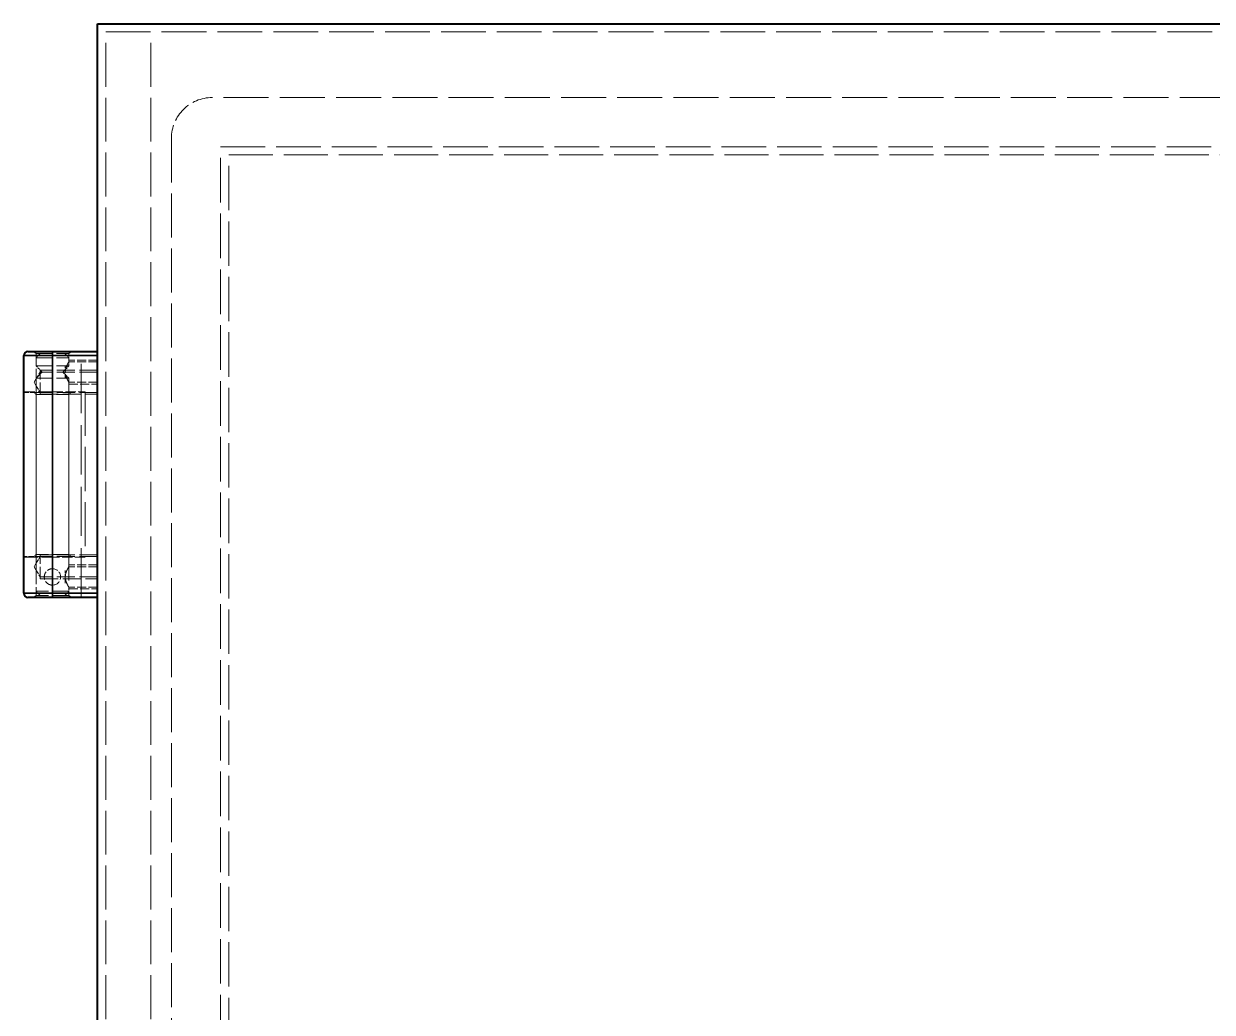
# Model space of a CAD drawing. Header units: millimetres. Extents: x 0 to 2970, y 0 to 2100.
# Drawn here: x 1155.1 to 1444.9, y 1172 to 1413.3 of the extents above; entities that cross this region are included whole.
import ezdxf

# ---------------------------------------------------------------- set-up
doc = ezdxf.new("R2010")
doc.units = ezdxf.units.MM
doc.header["$LTSCALE"] = 5
doc.linetypes.add('DASHED', pattern=[0.2067, 0.1654, -0.0413])
for name, color, linetype, lineweight in [('가려진 것(ISO)', 2, 'DASHED', 18), ('가시적인 것(ISO)', 3, 'Continuous', 40), ('가시적인 좁은 것(ISO)', 3, 'Continuous', 35)]:
    doc.layers.add(name, color=color, linetype=linetype, lineweight=lineweight)

msp = doc.modelspace()

# ---------------------------------------------------------------- linework, layer by layer
at = {"layer": '가려진 것(ISO)', "ltscale": 13.183357}
msp.add_line((1175.086, 1411.259), (1611.086, 1411.259), dxfattribs=at)
at = {"layer": '가려진 것(ISO)', "ltscale": 12.950765}
for p, q in [((1175.086, 715.259), (1175.086, 1411.259)), ((1186.086, 715.259), (1186.086, 1411.259))]:
    msp.add_line(p, q, dxfattribs=at)
at = {"layer": '가려진 것(ISO)', "ltscale": 13.269749}
msp.add_line((1585.086, 1395.259), (1201.086, 1395.259), dxfattribs=at)
at = {"layer": '가려진 것(ISO)', "ltscale": 12.981777}
msp.add_line((1191.086, 1385.259), (1191.086, 741.259), dxfattribs=at)
at = {"layer": '가려진 것(ISO)', "ltscale": 13.131522}
msp.add_line((1203.086, 1383.259), (1583.086, 1383.259), dxfattribs=at)
at = {"layer": '가려진 것(ISO)', "ltscale": 13.175637}
msp.add_line((1203.086, 743.259), (1203.086, 1383.259), dxfattribs=at)
at = {"layer": '가려진 것(ISO)', "ltscale": 13.093289}
msp.add_line((1205.086, 745.259), (1205.086, 1381.259), dxfattribs=at)
at = {"layer": '가려진 것(ISO)', "ltscale": 12.993296}
msp.add_line((1205.086, 1381.259), (1581.086, 1381.259), dxfattribs=at)
at = {"layer": '가려진 것(ISO)', "ltscale": 0.269265}
for p, q in [((1158.086, 1332.759), (1157.586, 1333.259)), ((1166.086, 1332.759), (1166.586, 1333.259)), ((1158.086, 1322.759), (1157.586, 1323.259)), ((1166.086, 1322.759), (1166.586, 1323.259)), ((1158.086, 1283.759), (1157.586, 1283.259)), ((1166.086, 1283.759), (1166.586, 1283.259)), ((1158.086, 1273.759), (1157.586, 1273.259)), ((1166.086, 1273.759), (1166.586, 1273.259))]:
    msp.add_line(p, q, dxfattribs=at)
at = {"layer": '가려진 것(ISO)', "ltscale": 14.513788}
msp.add_line((1169.086, 1273.259), (1169.086, 1333.259), dxfattribs=at)
at = {"layer": '가려진 것(ISO)', "ltscale": 4.786925}
for p, q in [((1158.086, 1332.759), (1166.086, 1332.759)), ((1158.086, 1331.759), (1166.086, 1331.759)), ((1158.086, 1329.759), (1166.086, 1329.759)), ((1158.086, 1326.759), (1166.086, 1326.759)), ((1158.086, 1322.759), (1166.086, 1322.759)), ((1166.086, 1283.759), (1158.086, 1283.759)), ((1166.086, 1274.759), (1158.086, 1274.759)), ((1166.086, 1273.759), (1158.086, 1273.759))]:
    msp.add_line(p, q, dxfattribs=at)
at = {"layer": '가려진 것(ISO)', "ltscale": 3.561683}
for p, q in [((1158.086, 1332.759), (1158.086, 1323.409)), ((1158.086, 1283.109), (1158.086, 1273.759))]:
    msp.add_line(p, q, dxfattribs=at)
at = {"layer": '가려진 것(ISO)', "ltscale": 0.53863}
for p, q in [((1159.086, 1332.759), (1158.086, 1331.759)), ((1165.086, 1332.759), (1166.086, 1331.759)), ((1159.086, 1273.759), (1158.086, 1274.759)), ((1165.086, 1273.759), (1166.086, 1274.759))]:
    msp.add_line(p, q, dxfattribs=at)
at = {"layer": '가려진 것(ISO)', "ltscale": 0.761779}
for p, q in [((1158.086, 1331.759), (1158.086, 1329.759)), ((1166.086, 1332.759), (1166.086, 1330.759)), ((1166.086, 1331.759), (1166.086, 1329.759)), ((1166.086, 1275.759), (1166.086, 1273.759))]:
    msp.add_line(p, q, dxfattribs=at)
at = {"layer": '가려진 것(ISO)', "ltscale": 2.666475}
for p, q in [((1173.086, 1331.192), (1166.086, 1331.192)), ((1173.086, 1330.759), (1166.086, 1330.759)), ((1173.086, 1325.759), (1166.086, 1325.759)), ((1166.086, 1325.326), (1173.086, 1325.326)), ((1173.086, 1281.192), (1166.086, 1281.192)), ((1173.086, 1280.759), (1166.086, 1280.759)), ((1173.086, 1275.759), (1166.086, 1275.759)), ((1166.086, 1275.326), (1173.086, 1275.326))]:
    msp.add_line(p, q, dxfattribs=at)
at = {"layer": '가려진 것(ISO)', "ltscale": 1.110941}
for p, q in [((1157.584, 1325.759), (1159.086, 1328.259)), ((1157.584, 1325.759), (1159.086, 1323.259)), ((1157.584, 1280.759), (1159.086, 1283.259)), ((1157.584, 1280.759), (1159.086, 1278.259))]:
    msp.add_line(p, q, dxfattribs=at)
at = {"layer": '가려진 것(ISO)', "ltscale": 0.807994}
for p, q in [((1159.586, 1328.259), (1158.086, 1329.759)), ((1159.586, 1328.259), (1158.086, 1326.759)), ((1164.586, 1328.259), (1166.086, 1329.759)), ((1164.586, 1328.259), (1166.086, 1326.759))]:
    msp.add_line(p, q, dxfattribs=at)
at = {"layer": '가려진 것(ISO)', "ltscale": 5.33305}
for p, q in [((1173.086, 1328.692), (1159.086, 1328.692)), ((1173.086, 1328.259), (1159.086, 1328.259)), ((1173.086, 1323.259), (1159.086, 1323.259)), ((1159.086, 1322.826), (1173.086, 1322.826)), ((1173.086, 1283.692), (1159.086, 1283.692)), ((1173.086, 1283.259), (1159.086, 1283.259)), ((1173.086, 1278.259), (1159.086, 1278.259)), ((1159.086, 1277.826), (1173.086, 1277.826))]:
    msp.add_line(p, q, dxfattribs=at)
at = {"layer": '가려진 것(ISO)', "ltscale": 3.509986}
for p, q in [((1159.086, 1322.826), (1159.086, 1328.692)), ((1159.086, 1277.826), (1159.086, 1283.692))]:
    msp.add_line(p, q, dxfattribs=at)
at = {"layer": '가려진 것(ISO)', "ltscale": 1.229587}
for p, q in [((1165.208, 1326.725), (1165.208, 1329.793)), ((1165.208, 1276.725), (1165.208, 1279.793))]:
    msp.add_line(p, q, dxfattribs=at)
at = {"layer": '가려진 것(ISO)', "ltscale": 12.578616}
for p, q in [((1158.086, 1326.759), (1158.086, 1274.759)), ((1166.086, 1326.759), (1166.086, 1274.759)), ((1158.086, 1322.759), (1158.086, 1283.759)), ((1166.086, 1322.759), (1166.086, 1283.759))]:
    msp.add_line(p, q, dxfattribs=at)
at = {"layer": '가려진 것(ISO)', "ltscale": 0.895107}
for p, q in [((1166.086, 1325.759), (1166.086, 1323.409)), ((1166.086, 1283.109), (1166.086, 1280.759))]:
    msp.add_line(p, q, dxfattribs=at)
at = {"layer": '가려진 것(ISO)', "ltscale": 4.188547}
for p, q in [((1162.086, 1323.409), (1155.086, 1323.409)), ((1155.086, 1283.109), (1162.086, 1283.109))]:
    msp.add_line(p, q, dxfattribs=at)
at = {"layer": '가려진 것(ISO)', "ltscale": 1.523657}
for p, q in [((1155.086, 1323.259), (1159.086, 1323.259)), ((1159.086, 1283.259), (1155.086, 1283.259))]:
    msp.add_line(p, q, dxfattribs=at)
at = {"layer": '가려진 것(ISO)', "ltscale": 3.047415}
for p, q in [((1162.086, 1323.409), (1170.086, 1323.409)), ((1170.086, 1283.109), (1162.086, 1283.109))]:
    msp.add_line(p, q, dxfattribs=at)
at = {"layer": '가려진 것(ISO)', "ltscale": 12.997904}
msp.add_line((1170.086, 1323.409), (1170.086, 1283.109), dxfattribs=at)
at = {"layer": '가려진 것(ISO)', "ltscale": 5.983681}
msp.add_arc((1201.086, 1385.259), 10, 90, 180, dxfattribs=at)
at = {"layer": '가려진 것(ISO)', "ltscale": 2.393412}
msp.add_arc((1162.086, 1278.259), 2, 270, 90, dxfattribs=at)
at = {"layer": '가려진 것(ISO)', "ltscale": 3.081364}
for points in [[(1166.086, 1330.759), (1166.069, 1330.732), (1166.043, 1330.692), (1165.89, 1330.434), (1165.781, 1330.243), (1165.567, 1329.809), (1165.446, 1329.534), (1165.265, 1328.923), (1165.208, 1328.585), (1165.208, 1327.933), (1165.265, 1327.595), (1165.446, 1326.983), (1165.567, 1326.709), (1165.781, 1326.275), (1165.89, 1326.084), (1166.043, 1325.825), (1166.069, 1325.785), (1166.086, 1325.759)], [(1166.086, 1280.759), (1166.069, 1280.732), (1166.043, 1280.692), (1165.89, 1280.434), (1165.781, 1280.243), (1165.567, 1279.809), (1165.446, 1279.534), (1165.265, 1278.923), (1165.208, 1278.585), (1165.208, 1277.933), (1165.265, 1277.595), (1165.446, 1276.983), (1165.567, 1276.709), (1165.781, 1276.275), (1165.89, 1276.084), (1166.043, 1275.825), (1166.069, 1275.785), (1166.086, 1275.759)]]:
    msp.add_open_spline(points, degree=3, knots=[1.94954561, 1.94954561, 1.94954561, 1.94954561, 2.0466362, 2.0466362, 2.14372679, 2.14372679, 2.24159076, 2.24159076, 2.33945473, 2.33945473, 2.4373187, 2.4373187, 2.53518267, 2.53518267, 2.63227326, 2.63227326, 2.72936385, 2.72936385, 2.72936385, 2.72936385], dxfattribs=at)
at = {"layer": '가려진 것(ISO)', "ltscale": 2.40572}
msp.add_open_spline([(1162.086, 1276.259), (1161.833, 1276.259), (1161.565, 1276.31), (1161.072, 1276.514), (1160.849, 1276.668), (1160.495, 1277.021), (1160.341, 1277.245), (1160.137, 1277.738), (1160.086, 1278.006), (1160.086, 1278.511), (1160.137, 1278.78), (1160.341, 1279.272), (1160.495, 1279.496), (1160.849, 1279.85), (1161.072, 1280.003), (1161.565, 1280.208), (1161.833, 1280.259), (1162.086, 1280.259)], degree=3, knots=[-0.90954053, -0.90954053, -0.90954053, -0.90954053, -0.8337547, -0.8337547, -0.75796886, -0.75796886, -0.68216461, -0.68216461, -0.60636035, -0.60636035, -0.5305561, -0.5305561, -0.45475184, -0.45475184, -0.37896601, -0.37896601, -0.30318018, -0.30318018, -0.30318018, -0.30318018], dxfattribs=at)
at = {"layer": '가려진 것(ISO)', "ltscale": 0.005032}
msp.add_open_spline([(1156.086, 1273.259), (1156.086, 1273.259), (1156.086, 1273.259), (1156.086, 1273.259)], degree=3, dxfattribs=at)
at = {"layer": '가시적인 것(ISO)'}
for p, q in [((1173.086, 713.259), (1173.086, 1413.259)), ((1173.086, 1413.259), (1613.086, 1413.259)), ((1156.086, 1333.259), (1162.086, 1333.259)), ((1162.086, 1333.259), (1173.086, 1333.259)), ((1155.086, 1274.259), (1155.086, 1332.259)), ((1162.086, 1273.259), (1156.086, 1273.259)), ((1173.086, 1273.259), (1162.086, 1273.259))]:
    msp.add_line(p, q, dxfattribs=at)
for centre, start, end in [((1156.086, 1332.259), 90, 180), ((1156.086, 1274.259), 180, 270)]:
    msp.add_arc(centre, 1, start, end, dxfattribs=at)
at = {"layer": '가시적인 좁은 것(ISO)'}
for p, q in [((1162.086, 1333.259), (1162.086, 1332.259)), ((1155.086, 1332.259), (1162.086, 1332.259)), ((1173.086, 1332.259), (1162.086, 1332.259)), ((1162.086, 1274.259), (1162.086, 1332.259)), ((1162.086, 1274.259), (1155.086, 1274.259)), ((1162.086, 1274.259), (1162.086, 1273.259)), ((1162.086, 1274.259), (1173.086, 1274.259))]:
    msp.add_line(p, q, dxfattribs=at)

doc.saveas('drawing.dxf')
